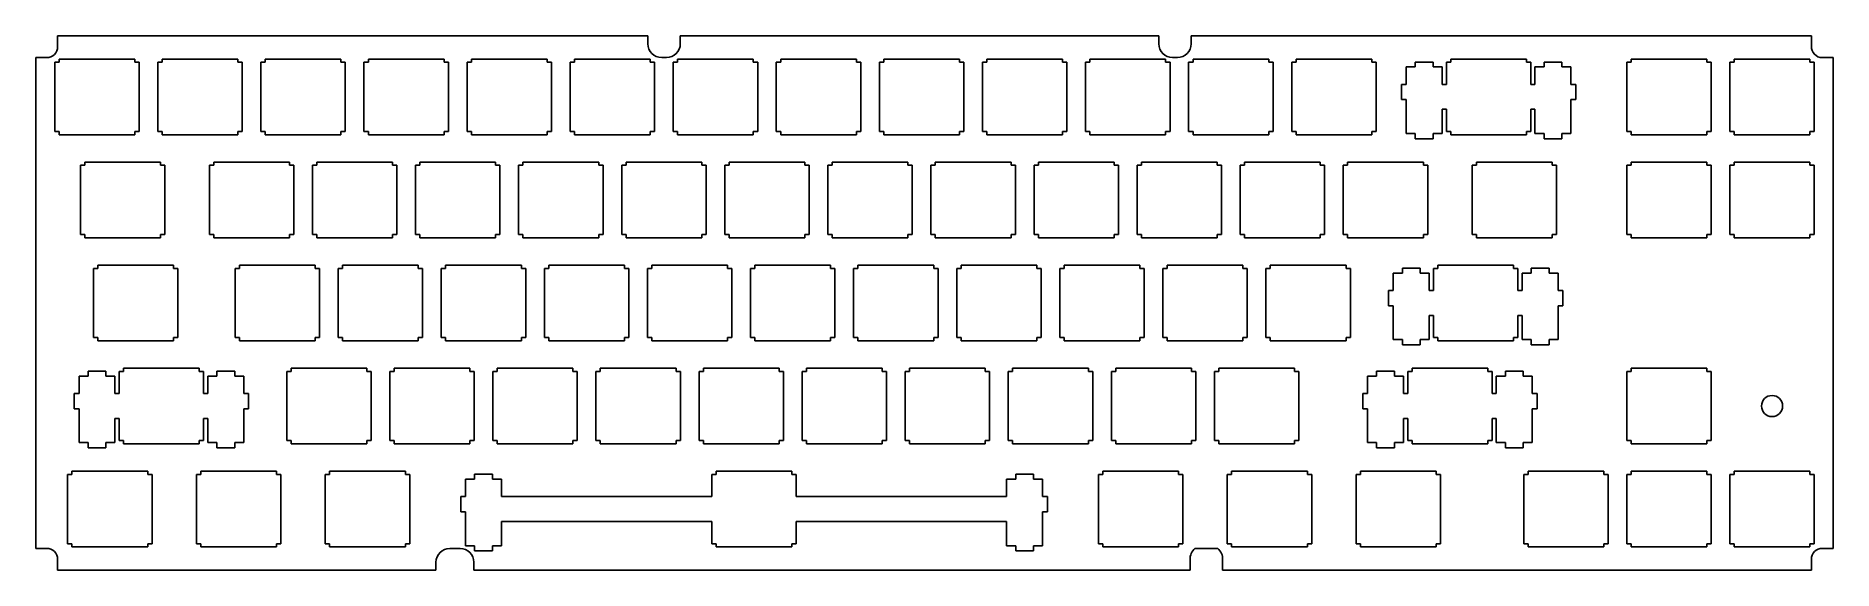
# Model space of a CAD drawing. Extents: x 0 to 332, y 0 to 99.
import ezdxf

# ---------------------------------------------------------------- set-up
doc = ezdxf.new("R2010")
doc.units = 0
doc.header["$MEASUREMENT"] = 0
doc.layers.get('0').update_dxf_attribs({"true_color": 0xffffff})

msp = doc.modelspace()

# ---------------------------------------------------------------- linework, layer by layer
for p, q in [((4, 98.75), (113.08, 98.75)), ((4, 96.76), (4, 98.75)), ((113.08, 97.31), (113.08, 98.75)), ((119.08, 98.75), (207.5, 98.75)), ((119.08, 97.31), (119.08, 98.75)), ((207.5, 97.31), (207.5, 98.75)), ((213.5, 98.75), (328.12, 98.75)), ((213.5, 97.31), (213.5, 98.75)), ((328.12, 96.84), (328.12, 98.75)), ((0, 4), (0, 94.75)), ((2, 94.75), (0, 94.75)), ((115.64, 94.75), (116.52, 94.75)), ((210.06, 94.75), (210.94, 94.75)), ((330.11, 94.75), (332.11, 94.75)), ((332.11, 94.75), (332.11, 4)), ((0, 4), (2, 4)), ((76.47, 4), (78.4, 4)), ((214.18, 4), (218.4, 4)), ((330.11, 4), (332.11, 4)), ((4, 2), (4, 0)), ((73.93, 0), (4, 0)), ((73.93, 1.46), (73.93, 0)), ((80.94, 1.46), (80.94, 0)), ((80.94, 0), (213.29, 0)), ((213.29, 1.96), (213.29, 0)), ((219.29, 1.96), (219.29, 0)), ((328.11, 0), (219.29, 0)), ((328.11, 2), (328.11, 0))]:
    msp.add_line(p, q)
at = {"color": 0}
for p, q in [((4.27, 93.88), (3.47, 93.88)), ((3.47, 93.88), (3.47, 81.08)), ((4.27, 94.48), (4.27, 93.88)), ((18.27, 94.48), (4.27, 94.48)), ((18.27, 93.88), (18.27, 94.48)), ((19.07, 93.88), (18.27, 93.88)), ((19.07, 81.08), (19.07, 93.88)), ((23.32, 93.88), (22.52, 93.88)), ((22.52, 93.88), (22.52, 81.08)), ((23.32, 94.48), (23.32, 93.88)), ((37.32, 94.48), (23.32, 94.48)), ((37.32, 93.88), (37.32, 94.48)), ((38.12, 93.88), (37.32, 93.88)), ((38.12, 81.08), (38.12, 93.88)), ((42.37, 93.88), (41.57, 93.88)), ((41.57, 93.88), (41.57, 81.08)), ((42.37, 94.48), (42.37, 93.88)), ((56.37, 94.48), (42.37, 94.48)), ((56.37, 93.88), (56.37, 94.48)), ((57.17, 93.88), (56.37, 93.88)), ((57.17, 81.08), (57.17, 93.88)), ((61.43, 93.88), (60.62, 93.88)), ((60.62, 93.88), (60.62, 81.08)), ((61.43, 94.48), (61.43, 93.88)), ((75.42, 94.48), (61.43, 94.48)), ((75.42, 93.88), (75.42, 94.48)), ((76.23, 93.88), (75.42, 93.88)), ((76.23, 81.08), (76.23, 93.88)), ((80.48, 93.88), (79.67, 93.88)), ((79.67, 93.88), (79.67, 81.08)), ((80.48, 94.48), (80.48, 93.88)), ((94.47, 94.48), (80.48, 94.48)), ((94.47, 93.88), (94.47, 94.48)), ((95.28, 93.88), (94.47, 93.88)), ((95.28, 81.08), (95.28, 93.88)), ((99.53, 93.88), (98.72, 93.88)), ((98.72, 93.88), (98.72, 81.08)), ((99.53, 94.48), (99.53, 93.88)), ((113.52, 94.48), (99.53, 94.48)), ((113.52, 93.88), (113.52, 94.48)), ((114.33, 93.88), (113.52, 93.88)), ((114.33, 81.08), (114.33, 93.88)), ((118.58, 93.88), (117.77, 93.88)), ((117.77, 93.88), (117.77, 81.08)), ((118.58, 94.48), (118.58, 93.88)), ((132.57, 94.48), (118.58, 94.48)), ((132.57, 93.88), (132.57, 94.48)), ((133.38, 93.88), (132.57, 93.88)), ((133.38, 81.08), (133.38, 93.88)), ((137.63, 93.88), (136.82, 93.88)), ((136.82, 93.88), (136.82, 81.08)), ((137.63, 94.48), (137.63, 93.88)), ((151.62, 94.48), (137.63, 94.48)), ((151.62, 93.88), (151.62, 94.48)), ((152.43, 93.88), (151.62, 93.88)), ((152.43, 81.08), (152.43, 93.88)), ((156.68, 93.88), (155.87, 93.88)), ((155.87, 93.88), (155.87, 81.08)), ((156.68, 94.48), (156.68, 93.88)), ((170.67, 94.48), (156.68, 94.48)), ((170.67, 93.88), (170.67, 94.48)), ((171.48, 93.88), (170.67, 93.88)), ((171.48, 81.08), (171.48, 93.88)), ((175.73, 93.88), (174.92, 93.88)), ((174.92, 93.88), (174.92, 81.08)), ((175.73, 94.48), (175.73, 93.88)), ((189.72, 94.48), (175.73, 94.48)), ((189.72, 93.88), (189.72, 94.48)), ((190.53, 93.88), (189.72, 93.88)), ((190.53, 81.08), (190.53, 93.88)), ((194.78, 93.88), (193.97, 93.88)), ((193.97, 93.88), (193.97, 81.08)), ((194.78, 94.48), (194.78, 93.88)), ((208.77, 94.48), (194.78, 94.48)), ((208.77, 93.88), (208.77, 94.48)), ((209.58, 93.88), (208.77, 93.88)), ((209.58, 81.08), (209.58, 93.88)), ((213.83, 93.88), (213.02, 93.88)), ((213.02, 93.88), (213.02, 81.08)), ((213.83, 94.48), (213.83, 93.88)), ((227.82, 94.48), (213.83, 94.48)), ((227.82, 93.88), (227.82, 94.48)), ((228.63, 93.88), (227.82, 93.88)), ((228.63, 81.08), (228.63, 93.88)), ((232.88, 93.88), (232.07, 93.88)), ((232.07, 93.88), (232.07, 81.08)), ((232.88, 94.48), (232.88, 93.88)), ((246.87, 94.48), (232.88, 94.48)), ((246.87, 93.88), (246.87, 94.48)), ((247.68, 93.88), (246.87, 93.88)), ((247.68, 81.08), (247.68, 93.88)), ((254.9, 93.01), (253.22, 93.01)), ((253.22, 93.01), (253.22, 89.78)), ((258.2, 93.93), (254.9, 93.93)), ((254.9, 93.93), (254.9, 93.01)), ((258.2, 93.01), (258.2, 93.93)), ((259.88, 93.01), (258.2, 93.01)), ((259.88, 89.78), (259.88, 93.01)), ((261.45, 93.88), (260.65, 93.88)), ((260.65, 93.88), (260.65, 89.78)), ((261.45, 94.48), (261.45, 93.88)), ((275.45, 94.48), (261.45, 94.48)), ((275.45, 93.88), (275.45, 94.48)), ((276.25, 93.88), (275.45, 93.88)), ((276.25, 89.78), (276.25, 93.88)), ((278.7, 93.01), (277.02, 93.01)), ((277.02, 93.01), (277.02, 89.78)), ((282, 93.93), (278.7, 93.93)), ((278.7, 93.93), (278.7, 93.01)), ((282, 93.01), (282, 93.93)), ((283.68, 93.01), (282, 93.01)), ((283.68, 89.78), (283.68, 93.01)), ((294.79, 93.88), (293.99, 93.88)), ((293.99, 93.88), (293.99, 81.08)), ((294.79, 94.48), (294.79, 93.88)), ((308.79, 94.48), (294.79, 94.48)), ((308.79, 93.88), (308.79, 94.48)), ((309.59, 93.88), (308.79, 93.88)), ((309.59, 81.08), (309.59, 93.88)), ((313.84, 93.88), (313.04, 93.88)), ((313.04, 93.88), (313.04, 81.08)), ((313.84, 94.48), (313.84, 93.88)), ((327.84, 94.48), (313.84, 94.48)), ((327.84, 93.88), (327.84, 94.48)), ((328.64, 93.88), (327.84, 93.88)), ((328.64, 81.08), (328.64, 93.88)), ((253.22, 89.78), (252.35, 89.78)), ((252.35, 89.78), (252.35, 86.98)), ((260.65, 89.78), (259.88, 89.78)), ((277.02, 89.78), (276.25, 89.78)), ((284.55, 89.78), (283.68, 89.78)), ((284.55, 86.98), (284.55, 89.78)), ((252.35, 86.98), (253.22, 86.98)), ((253.22, 86.98), (253.22, 80.71)), ((283.68, 80.71), (283.68, 86.98)), ((283.68, 86.98), (284.55, 86.98)), ((259.88, 80.71), (259.88, 85.18)), ((259.88, 85.18), (260.65, 85.18)), ((260.65, 85.18), (260.65, 81.08)), ((276.25, 81.08), (276.25, 85.18)), ((276.25, 85.18), (277.02, 85.18)), ((277.02, 85.18), (277.02, 80.71)), ((3.47, 81.08), (4.27, 81.08)), ((4.27, 81.08), (4.27, 80.48)), ((4.27, 80.48), (18.27, 80.48)), ((18.27, 80.48), (18.27, 81.08)), ((18.27, 81.08), (19.07, 81.08)), ((22.52, 81.08), (23.32, 81.08)), ((23.32, 81.08), (23.32, 80.48)), ((23.32, 80.48), (37.32, 80.48)), ((37.32, 80.48), (37.32, 81.08)), ((37.32, 81.08), (38.12, 81.08)), ((41.57, 81.08), (42.37, 81.08)), ((42.37, 81.08), (42.37, 80.48)), ((42.37, 80.48), (56.37, 80.48)), ((56.37, 80.48), (56.37, 81.08)), ((56.37, 81.08), (57.17, 81.08)), ((60.62, 81.08), (61.43, 81.08)), ((61.43, 81.08), (61.43, 80.48)), ((61.43, 80.48), (75.42, 80.48)), ((75.42, 80.48), (75.42, 81.08)), ((75.42, 81.08), (76.23, 81.08)), ((79.67, 81.08), (80.48, 81.08)), ((80.48, 81.08), (80.48, 80.48)), ((80.48, 80.48), (94.47, 80.48)), ((94.47, 80.48), (94.47, 81.08)), ((94.47, 81.08), (95.28, 81.08)), ((98.72, 81.08), (99.53, 81.08)), ((99.53, 81.08), (99.53, 80.48)), ((99.53, 80.48), (113.52, 80.48)), ((113.52, 80.48), (113.52, 81.08)), ((113.52, 81.08), (114.33, 81.08)), ((117.77, 81.08), (118.58, 81.08)), ((118.58, 81.08), (118.58, 80.48)), ((118.58, 80.48), (132.57, 80.48)), ((132.57, 80.48), (132.57, 81.08)), ((132.57, 81.08), (133.38, 81.08)), ((136.82, 81.08), (137.63, 81.08)), ((137.63, 81.08), (137.63, 80.48)), ((137.63, 80.48), (151.62, 80.48)), ((151.62, 80.48), (151.62, 81.08)), ((151.62, 81.08), (152.43, 81.08)), ((155.87, 81.08), (156.68, 81.08)), ((156.68, 81.08), (156.68, 80.48)), ((156.68, 80.48), (170.67, 80.48)), ((170.67, 80.48), (170.67, 81.08)), ((170.67, 81.08), (171.48, 81.08)), ((174.92, 81.08), (175.73, 81.08)), ((175.73, 81.08), (175.73, 80.48)), ((175.73, 80.48), (189.72, 80.48)), ((189.72, 80.48), (189.72, 81.08)), ((189.72, 81.08), (190.53, 81.08)), ((193.97, 81.08), (194.78, 81.08)), ((194.78, 81.08), (194.78, 80.48)), ((194.78, 80.48), (208.77, 80.48)), ((208.77, 80.48), (208.77, 81.08)), ((208.77, 81.08), (209.58, 81.08)), ((213.02, 81.08), (213.83, 81.08)), ((213.83, 81.08), (213.83, 80.48)), ((213.83, 80.48), (227.82, 80.48)), ((227.82, 80.48), (227.82, 81.08)), ((227.82, 81.08), (228.63, 81.08)), ((232.07, 81.08), (232.88, 81.08)), ((232.88, 81.08), (232.88, 80.48)), ((232.88, 80.48), (246.87, 80.48)), ((246.87, 80.48), (246.87, 81.08)), ((246.87, 81.08), (247.68, 81.08)), ((253.22, 80.71), (254.9, 80.71)), ((254.9, 80.71), (254.9, 79.73)), ((254.9, 79.73), (258.2, 79.73)), ((258.2, 79.73), (258.2, 80.71)), ((258.2, 80.71), (259.88, 80.71)), ((260.65, 81.08), (261.45, 81.08)), ((261.45, 81.08), (261.45, 80.48)), ((261.45, 80.48), (275.45, 80.48)), ((275.45, 80.48), (275.45, 81.08)), ((275.45, 81.08), (276.25, 81.08)), ((277.02, 80.71), (278.7, 80.71)), ((278.7, 80.71), (278.7, 79.73)), ((278.7, 79.73), (282, 79.73)), ((282, 79.73), (282, 80.71)), ((282, 80.71), (283.68, 80.71)), ((293.99, 81.08), (294.79, 81.08)), ((294.79, 81.08), (294.79, 80.48)), ((294.79, 80.48), (308.79, 80.48)), ((308.79, 80.48), (308.79, 81.08)), ((308.79, 81.08), (309.59, 81.08)), ((313.04, 81.08), (313.84, 81.08)), ((313.84, 81.08), (313.84, 80.48)), ((313.84, 80.48), (327.84, 80.48)), ((327.84, 80.48), (327.84, 81.08)), ((327.84, 81.08), (328.64, 81.08)), ((9.04, 74.83), (8.24, 74.83)), ((8.24, 74.83), (8.24, 62.03)), ((9.04, 75.43), (9.04, 74.83)), ((23.04, 75.43), (9.04, 75.43)), ((23.04, 74.83), (23.04, 75.43)), ((23.84, 74.83), (23.04, 74.83)), ((23.84, 62.03), (23.84, 74.83)), ((32.85, 74.83), (32.05, 74.83)), ((32.05, 74.83), (32.05, 62.03)), ((32.85, 75.43), (32.85, 74.83)), ((46.85, 75.43), (32.85, 75.43)), ((46.85, 74.83), (46.85, 75.43)), ((47.65, 74.83), (46.85, 74.83)), ((47.65, 62.03), (47.65, 74.83)), ((51.9, 74.83), (51.1, 74.83)), ((51.1, 74.83), (51.1, 62.03)), ((51.9, 75.43), (51.9, 74.83)), ((65.9, 75.43), (51.9, 75.43)), ((65.9, 74.83), (65.9, 75.43)), ((66.7, 74.83), (65.9, 74.83)), ((66.7, 62.03), (66.7, 74.83)), ((70.95, 74.83), (70.15, 74.83)), ((70.15, 74.83), (70.15, 62.03)), ((70.95, 75.43), (70.95, 74.83)), ((84.95, 75.43), (70.95, 75.43)), ((84.95, 74.83), (84.95, 75.43)), ((85.75, 74.83), (84.95, 74.83)), ((85.75, 62.03), (85.75, 74.83)), ((90, 74.83), (89.2, 74.83)), ((89.2, 74.83), (89.2, 62.03)), ((90, 75.43), (90, 74.83)), ((104, 75.43), (90, 75.43)), ((104, 74.83), (104, 75.43)), ((104.8, 74.83), (104, 74.83)), ((104.8, 62.03), (104.8, 74.83)), ((109.05, 74.83), (108.25, 74.83)), ((108.25, 74.83), (108.25, 62.03)), ((109.05, 75.43), (109.05, 74.83)), ((123.05, 75.43), (109.05, 75.43)), ((123.05, 74.83), (123.05, 75.43)), ((123.85, 74.83), (123.05, 74.83)), ((123.85, 62.03), (123.85, 74.83)), ((128.1, 74.83), (127.3, 74.83)), ((127.3, 74.83), (127.3, 62.03)), ((128.1, 75.43), (128.1, 74.83)), ((142.1, 75.43), (128.1, 75.43)), ((142.1, 74.83), (142.1, 75.43)), ((142.9, 74.83), (142.1, 74.83)), ((142.9, 62.03), (142.9, 74.83)), ((147.15, 74.83), (146.35, 74.83)), ((146.35, 74.83), (146.35, 62.03)), ((147.15, 75.43), (147.15, 74.83)), ((161.15, 75.43), (147.15, 75.43)), ((161.15, 74.83), (161.15, 75.43)), ((161.95, 74.83), (161.15, 74.83)), ((161.95, 62.03), (161.95, 74.83)), ((166.2, 74.83), (165.4, 74.83)), ((165.4, 74.83), (165.4, 62.03)), ((166.2, 75.43), (166.2, 74.83)), ((180.2, 75.43), (166.2, 75.43)), ((180.2, 74.83), (180.2, 75.43)), ((181, 74.83), (180.2, 74.83)), ((181, 62.03), (181, 74.83)), ((185.25, 74.83), (184.45, 74.83)), ((184.45, 74.83), (184.45, 62.03)), ((185.25, 75.43), (185.25, 74.83)), ((199.25, 75.43), (185.25, 75.43)), ((199.25, 74.83), (199.25, 75.43)), ((200.05, 74.83), (199.25, 74.83)), ((200.05, 62.03), (200.05, 74.83)), ((204.3, 74.83), (203.5, 74.83)), ((203.5, 74.83), (203.5, 62.03)), ((204.3, 75.43), (204.3, 74.83)), ((218.3, 75.43), (204.3, 75.43)), ((218.3, 74.83), (218.3, 75.43)), ((219.1, 74.83), (218.3, 74.83)), ((219.1, 62.03), (219.1, 74.83)), ((223.35, 74.83), (222.55, 74.83)), ((222.55, 74.83), (222.55, 62.03)), ((223.35, 75.43), (223.35, 74.83)), ((237.35, 75.43), (223.35, 75.43)), ((237.35, 74.83), (237.35, 75.43)), ((238.15, 74.83), (237.35, 74.83)), ((238.15, 62.03), (238.15, 74.83)), ((242.4, 74.83), (241.6, 74.83)), ((241.6, 74.83), (241.6, 62.03)), ((242.4, 75.43), (242.4, 74.83)), ((256.4, 75.43), (242.4, 75.43)), ((256.4, 74.83), (256.4, 75.43)), ((257.2, 74.83), (256.4, 74.83)), ((257.2, 62.03), (257.2, 74.83)), ((266.21, 74.83), (265.41, 74.83)), ((265.41, 74.83), (265.41, 62.03)), ((266.21, 75.43), (266.21, 74.83)), ((280.21, 75.43), (266.21, 75.43)), ((280.21, 74.83), (280.21, 75.43)), ((281.01, 74.83), (280.21, 74.83)), ((281.01, 62.03), (281.01, 74.83)), ((294.79, 74.83), (293.99, 74.83)), ((293.99, 74.83), (293.99, 62.03)), ((294.79, 75.43), (294.79, 74.83)), ((308.79, 75.43), (294.79, 75.43)), ((308.79, 74.83), (308.79, 75.43)), ((309.59, 74.83), (308.79, 74.83)), ((309.59, 62.03), (309.59, 74.83)), ((313.84, 74.83), (313.04, 74.83)), ((313.04, 74.83), (313.04, 62.03)), ((313.84, 75.43), (313.84, 74.83)), ((327.84, 75.43), (313.84, 75.43)), ((327.84, 74.83), (327.84, 75.43)), ((328.64, 74.83), (327.84, 74.83)), ((328.64, 62.03), (328.64, 74.83)), ((8.24, 62.03), (9.04, 62.03)), ((9.04, 62.03), (9.04, 61.43)), ((9.04, 61.43), (23.04, 61.43)), ((23.04, 61.43), (23.04, 62.03)), ((23.04, 62.03), (23.84, 62.03)), ((32.05, 62.03), (32.85, 62.03)), ((32.85, 62.03), (32.85, 61.43)), ((32.85, 61.43), (46.85, 61.43)), ((46.85, 61.43), (46.85, 62.03)), ((46.85, 62.03), (47.65, 62.03)), ((51.1, 62.03), (51.9, 62.03)), ((51.9, 62.03), (51.9, 61.43)), ((51.9, 61.43), (65.9, 61.43)), ((65.9, 61.43), (65.9, 62.03)), ((65.9, 62.03), (66.7, 62.03)), ((70.15, 62.03), (70.95, 62.03)), ((70.95, 62.03), (70.95, 61.43)), ((70.95, 61.43), (84.95, 61.43)), ((84.95, 61.43), (84.95, 62.03)), ((84.95, 62.03), (85.75, 62.03)), ((89.2, 62.03), (90, 62.03)), ((90, 62.03), (90, 61.43)), ((90, 61.43), (104, 61.43)), ((104, 61.43), (104, 62.03)), ((104, 62.03), (104.8, 62.03)), ((108.25, 62.03), (109.05, 62.03)), ((109.05, 62.03), (109.05, 61.43)), ((109.05, 61.43), (123.05, 61.43)), ((123.05, 61.43), (123.05, 62.03)), ((123.05, 62.03), (123.85, 62.03)), ((127.3, 62.03), (128.1, 62.03)), ((128.1, 62.03), (128.1, 61.43)), ((128.1, 61.43), (142.1, 61.43)), ((142.1, 61.43), (142.1, 62.03)), ((142.1, 62.03), (142.9, 62.03)), ((146.35, 62.03), (147.15, 62.03)), ((147.15, 62.03), (147.15, 61.43)), ((147.15, 61.43), (161.15, 61.43)), ((161.15, 61.43), (161.15, 62.03)), ((161.15, 62.03), (161.95, 62.03)), ((165.4, 62.03), (166.2, 62.03)), ((166.2, 62.03), (166.2, 61.43)), ((166.2, 61.43), (180.2, 61.43)), ((180.2, 61.43), (180.2, 62.03)), ((180.2, 62.03), (181, 62.03)), ((184.45, 62.03), (185.25, 62.03)), ((185.25, 62.03), (185.25, 61.43)), ((185.25, 61.43), (199.25, 61.43)), ((199.25, 61.43), (199.25, 62.03)), ((199.25, 62.03), (200.05, 62.03)), ((203.5, 62.03), (204.3, 62.03)), ((204.3, 62.03), (204.3, 61.43)), ((204.3, 61.43), (218.3, 61.43)), ((218.3, 61.43), (218.3, 62.03)), ((218.3, 62.03), (219.1, 62.03)), ((222.55, 62.03), (223.35, 62.03)), ((223.35, 62.03), (223.35, 61.43)), ((223.35, 61.43), (237.35, 61.43)), ((237.35, 61.43), (237.35, 62.03)), ((237.35, 62.03), (238.15, 62.03)), ((241.6, 62.03), (242.4, 62.03)), ((242.4, 62.03), (242.4, 61.43)), ((242.4, 61.43), (256.4, 61.43)), ((256.4, 61.43), (256.4, 62.03)), ((256.4, 62.03), (257.2, 62.03)), ((265.41, 62.03), (266.21, 62.03)), ((266.21, 62.03), (266.21, 61.43)), ((266.21, 61.43), (280.21, 61.43)), ((280.21, 61.43), (280.21, 62.03)), ((280.21, 62.03), (281.01, 62.03)), ((293.99, 62.03), (294.79, 62.03)), ((294.79, 62.03), (294.79, 61.43)), ((294.79, 61.43), (308.79, 61.43)), ((308.79, 61.43), (308.79, 62.03)), ((308.79, 62.03), (309.59, 62.03)), ((313.04, 62.03), (313.84, 62.03)), ((313.84, 62.03), (313.84, 61.43)), ((313.84, 61.43), (327.84, 61.43)), ((327.84, 61.43), (327.84, 62.03)), ((327.84, 62.03), (328.64, 62.03)), ((11.42, 55.78), (10.62, 55.78)), ((10.62, 55.78), (10.62, 42.98)), ((11.42, 56.38), (11.42, 55.78)), ((25.42, 56.38), (11.42, 56.38)), ((25.42, 55.78), (25.42, 56.38)), ((26.22, 55.78), (25.42, 55.78)), ((26.22, 42.98), (26.22, 55.78)), ((37.61, 55.78), (36.81, 55.78)), ((36.81, 55.78), (36.81, 42.98)), ((37.61, 56.38), (37.61, 55.78)), ((51.61, 56.38), (37.61, 56.38)), ((51.61, 55.78), (51.61, 56.38)), ((52.41, 55.78), (51.61, 55.78)), ((52.41, 42.98), (52.41, 55.78)), ((56.66, 55.78), (55.86, 55.78)), ((55.86, 55.78), (55.86, 42.98)), ((56.66, 56.38), (56.66, 55.78)), ((70.66, 56.38), (56.66, 56.38)), ((70.66, 55.78), (70.66, 56.38)), ((71.46, 55.78), (70.66, 55.78)), ((71.46, 42.98), (71.46, 55.78)), ((75.71, 55.78), (74.91, 55.78)), ((74.91, 55.78), (74.91, 42.98)), ((75.71, 56.38), (75.71, 55.78)), ((89.71, 56.38), (75.71, 56.38)), ((89.71, 55.78), (89.71, 56.38)), ((90.51, 55.78), (89.71, 55.78)), ((90.51, 42.98), (90.51, 55.78)), ((94.76, 55.78), (93.96, 55.78)), ((93.96, 55.78), (93.96, 42.98)), ((94.76, 56.38), (94.76, 55.78)), ((108.76, 56.38), (94.76, 56.38)), ((108.76, 55.78), (108.76, 56.38)), ((109.56, 55.78), (108.76, 55.78)), ((109.56, 42.98), (109.56, 55.78)), ((113.81, 55.78), (113.01, 55.78)), ((113.01, 55.78), (113.01, 42.98)), ((113.81, 56.38), (113.81, 55.78)), ((127.81, 56.38), (113.81, 56.38)), ((127.81, 55.78), (127.81, 56.38)), ((128.61, 55.78), (127.81, 55.78)), ((128.61, 42.98), (128.61, 55.78)), ((132.86, 55.78), (132.06, 55.78)), ((132.06, 55.78), (132.06, 42.98)), ((132.86, 56.38), (132.86, 55.78)), ((146.86, 56.38), (132.86, 56.38)), ((146.86, 55.78), (146.86, 56.38)), ((147.66, 55.78), (146.86, 55.78)), ((147.66, 42.98), (147.66, 55.78)), ((151.91, 55.78), (151.11, 55.78)), ((151.11, 55.78), (151.11, 42.98)), ((151.91, 56.38), (151.91, 55.78)), ((165.91, 56.38), (151.91, 56.38)), ((165.91, 55.78), (165.91, 56.38)), ((166.71, 55.78), (165.91, 55.78)), ((166.71, 42.98), (166.71, 55.78)), ((170.96, 55.78), (170.16, 55.78)), ((170.16, 55.78), (170.16, 42.98)), ((170.96, 56.38), (170.96, 55.78)), ((184.96, 56.38), (170.96, 56.38)), ((184.96, 55.78), (184.96, 56.38)), ((185.76, 55.78), (184.96, 55.78)), ((185.76, 42.98), (185.76, 55.78)), ((190.01, 55.78), (189.21, 55.78)), ((189.21, 55.78), (189.21, 42.98)), ((190.01, 56.38), (190.01, 55.78)), ((204.01, 56.38), (190.01, 56.38)), ((204.01, 55.78), (204.01, 56.38)), ((204.81, 55.78), (204.01, 55.78)), ((204.81, 42.98), (204.81, 55.78)), ((209.06, 55.78), (208.26, 55.78)), ((208.26, 55.78), (208.26, 42.98)), ((209.06, 56.38), (209.06, 55.78)), ((223.06, 56.38), (209.06, 56.38)), ((223.06, 55.78), (223.06, 56.38)), ((223.86, 55.78), (223.06, 55.78)), ((223.86, 42.98), (223.86, 55.78)), ((228.11, 55.78), (227.31, 55.78)), ((227.31, 55.78), (227.31, 42.98)), ((228.11, 56.38), (228.11, 55.78)), ((242.11, 56.38), (228.11, 56.38)), ((242.11, 55.78), (242.11, 56.38)), ((242.91, 55.78), (242.11, 55.78)), ((242.91, 42.98), (242.91, 55.78)), ((252.52, 54.91), (250.84, 54.91)), ((250.84, 54.91), (250.84, 51.68)), ((255.82, 55.83), (252.52, 55.83)), ((252.52, 55.83), (252.52, 54.91)), ((255.82, 54.91), (255.82, 55.83)), ((257.49, 54.91), (255.82, 54.91)), ((257.49, 51.68), (257.49, 54.91)), ((259.07, 55.78), (258.27, 55.78)), ((258.27, 55.78), (258.27, 51.68)), ((259.07, 56.38), (259.07, 55.78)), ((273.07, 56.38), (259.07, 56.38)), ((273.07, 55.78), (273.07, 56.38)), ((273.87, 55.78), (273.07, 55.78)), ((273.87, 51.68), (273.87, 55.78)), ((276.32, 54.91), (274.64, 54.91)), ((274.64, 54.91), (274.64, 51.68)), ((279.62, 55.83), (276.32, 55.83)), ((276.32, 55.83), (276.32, 54.91)), ((279.62, 54.91), (279.62, 55.83)), ((281.29, 54.91), (279.62, 54.91)), ((281.29, 51.68), (281.29, 54.91)), ((250.84, 51.68), (249.97, 51.68)), ((249.97, 51.68), (249.97, 48.88)), ((258.27, 51.68), (257.49, 51.68)), ((274.64, 51.68), (273.87, 51.68)), ((282.17, 51.68), (281.29, 51.68)), ((282.17, 48.88), (282.17, 51.68)), ((249.97, 48.88), (250.84, 48.88)), ((250.84, 48.88), (250.84, 42.61)), ((257.49, 42.61), (257.49, 47.08)), ((257.49, 47.08), (258.27, 47.08)), ((258.27, 47.08), (258.27, 42.98)), ((273.87, 42.98), (273.87, 47.08)), ((273.87, 47.08), (274.64, 47.08)), ((274.64, 47.08), (274.64, 42.61)), ((281.29, 42.61), (281.29, 48.88)), ((281.29, 48.88), (282.17, 48.88)), ((10.62, 42.98), (11.42, 42.98)), ((11.42, 42.98), (11.42, 42.38)), ((11.42, 42.38), (25.42, 42.38)), ((25.42, 42.38), (25.42, 42.98)), ((25.42, 42.98), (26.22, 42.98)), ((36.81, 42.98), (37.61, 42.98)), ((37.61, 42.98), (37.61, 42.38)), ((37.61, 42.38), (51.61, 42.38)), ((51.61, 42.38), (51.61, 42.98)), ((51.61, 42.98), (52.41, 42.98)), ((55.86, 42.98), (56.66, 42.98)), ((56.66, 42.98), (56.66, 42.38)), ((56.66, 42.38), (70.66, 42.38)), ((70.66, 42.38), (70.66, 42.98)), ((70.66, 42.98), (71.46, 42.98)), ((74.91, 42.98), (75.71, 42.98)), ((75.71, 42.98), (75.71, 42.38)), ((75.71, 42.38), (89.71, 42.38)), ((89.71, 42.38), (89.71, 42.98)), ((89.71, 42.98), (90.51, 42.98)), ((93.96, 42.98), (94.76, 42.98)), ((94.76, 42.98), (94.76, 42.38)), ((94.76, 42.38), (108.76, 42.38)), ((108.76, 42.38), (108.76, 42.98)), ((108.76, 42.98), (109.56, 42.98)), ((113.01, 42.98), (113.81, 42.98)), ((113.81, 42.98), (113.81, 42.38)), ((113.81, 42.38), (127.81, 42.38)), ((127.81, 42.38), (127.81, 42.98)), ((127.81, 42.98), (128.61, 42.98)), ((132.06, 42.98), (132.86, 42.98)), ((132.86, 42.98), (132.86, 42.38)), ((132.86, 42.38), (146.86, 42.38)), ((146.86, 42.38), (146.86, 42.98)), ((146.86, 42.98), (147.66, 42.98)), ((151.11, 42.98), (151.91, 42.98)), ((151.91, 42.98), (151.91, 42.38)), ((151.91, 42.38), (165.91, 42.38)), ((165.91, 42.38), (165.91, 42.98)), ((165.91, 42.98), (166.71, 42.98)), ((170.16, 42.98), (170.96, 42.98)), ((170.96, 42.98), (170.96, 42.38)), ((170.96, 42.38), (184.96, 42.38)), ((184.96, 42.38), (184.96, 42.98)), ((184.96, 42.98), (185.76, 42.98)), ((189.21, 42.98), (190.01, 42.98)), ((190.01, 42.98), (190.01, 42.38)), ((190.01, 42.38), (204.01, 42.38)), ((204.01, 42.38), (204.01, 42.98)), ((204.01, 42.98), (204.81, 42.98)), ((208.26, 42.98), (209.06, 42.98)), ((209.06, 42.98), (209.06, 42.38)), ((209.06, 42.38), (223.06, 42.38)), ((223.06, 42.38), (223.06, 42.98)), ((223.06, 42.98), (223.86, 42.98)), ((227.31, 42.98), (228.11, 42.98)), ((228.11, 42.98), (228.11, 42.38)), ((228.11, 42.38), (242.11, 42.38)), ((242.11, 42.38), (242.11, 42.98)), ((242.11, 42.98), (242.91, 42.98)), ((250.84, 42.61), (252.52, 42.61)), ((252.52, 42.61), (252.52, 41.63)), ((252.52, 41.63), (255.82, 41.63)), ((255.82, 41.63), (255.82, 42.61)), ((255.82, 42.61), (257.49, 42.61)), ((258.27, 42.98), (259.07, 42.98)), ((259.07, 42.98), (259.07, 42.38)), ((259.07, 42.38), (273.07, 42.38)), ((273.07, 42.38), (273.07, 42.98)), ((273.07, 42.98), (273.87, 42.98)), ((274.64, 42.61), (276.32, 42.61)), ((276.32, 42.61), (276.32, 41.63)), ((276.32, 41.63), (279.62, 41.63)), ((279.62, 41.63), (279.62, 42.61)), ((279.62, 42.61), (281.29, 42.61)), ((12.93, 36.78), (9.63, 36.78)), ((9.63, 36.78), (9.63, 35.86)), ((12.93, 35.86), (12.93, 36.78)), ((16.18, 36.73), (15.38, 36.73)), ((15.38, 36.73), (15.38, 32.63)), ((16.18, 37.33), (16.18, 36.73)), ((30.18, 37.33), (16.18, 37.33)), ((30.18, 36.73), (30.18, 37.33)), ((30.98, 36.73), (30.18, 36.73)), ((30.98, 32.63), (30.98, 36.73)), ((36.73, 36.78), (33.43, 36.78)), ((33.43, 36.78), (33.43, 35.86)), ((36.73, 35.86), (36.73, 36.78)), ((47.14, 36.73), (46.34, 36.73)), ((46.34, 36.73), (46.34, 23.93)), ((47.14, 37.33), (47.14, 36.73)), ((61.14, 37.33), (47.14, 37.33)), ((61.14, 36.73), (61.14, 37.33)), ((61.94, 36.73), (61.14, 36.73)), ((61.94, 23.93), (61.94, 36.73)), ((66.19, 36.73), (65.39, 36.73)), ((65.39, 36.73), (65.39, 23.93)), ((66.19, 37.33), (66.19, 36.73)), ((80.19, 37.33), (66.19, 37.33)), ((80.19, 36.73), (80.19, 37.33)), ((80.99, 36.73), (80.19, 36.73)), ((80.99, 23.93), (80.99, 36.73)), ((85.24, 36.73), (84.44, 36.73)), ((84.44, 36.73), (84.44, 23.93)), ((85.24, 37.33), (85.24, 36.73)), ((99.24, 37.33), (85.24, 37.33)), ((99.24, 36.73), (99.24, 37.33)), ((100.04, 36.73), (99.24, 36.73)), ((100.04, 23.93), (100.04, 36.73)), ((104.29, 36.73), (103.49, 36.73)), ((103.49, 36.73), (103.49, 23.93)), ((104.29, 37.33), (104.29, 36.73)), ((118.29, 37.33), (104.29, 37.33)), ((118.29, 36.73), (118.29, 37.33)), ((119.09, 36.73), (118.29, 36.73)), ((119.09, 23.93), (119.09, 36.73)), ((123.34, 36.73), (122.54, 36.73)), ((122.54, 36.73), (122.54, 23.93)), ((123.34, 37.33), (123.34, 36.73)), ((137.34, 37.33), (123.34, 37.33)), ((137.34, 36.73), (137.34, 37.33)), ((138.14, 36.73), (137.34, 36.73)), ((138.14, 23.93), (138.14, 36.73)), ((142.39, 36.73), (141.59, 36.73)), ((141.59, 36.73), (141.59, 23.93)), ((142.39, 37.33), (142.39, 36.73)), ((156.39, 37.33), (142.39, 37.33)), ((156.39, 36.73), (156.39, 37.33)), ((157.19, 36.73), (156.39, 36.73)), ((157.19, 23.93), (157.19, 36.73)), ((161.44, 36.73), (160.64, 36.73)), ((160.64, 36.73), (160.64, 23.93)), ((161.44, 37.33), (161.44, 36.73)), ((175.44, 37.33), (161.44, 37.33)), ((175.44, 36.73), (175.44, 37.33)), ((176.24, 36.73), (175.44, 36.73)), ((176.24, 23.93), (176.24, 36.73)), ((180.49, 36.73), (179.69, 36.73)), ((179.69, 36.73), (179.69, 23.93)), ((180.49, 37.33), (180.49, 36.73)), ((194.49, 37.33), (180.49, 37.33)), ((194.49, 36.73), (194.49, 37.33)), ((195.29, 36.73), (194.49, 36.73)), ((195.29, 23.93), (195.29, 36.73)), ((199.54, 36.73), (198.74, 36.73)), ((198.74, 36.73), (198.74, 23.93)), ((199.54, 37.33), (199.54, 36.73)), ((213.54, 37.33), (199.54, 37.33)), ((213.54, 36.73), (213.54, 37.33)), ((214.34, 36.73), (213.54, 36.73)), ((214.34, 23.93), (214.34, 36.73)), ((218.59, 36.73), (217.79, 36.73)), ((217.79, 36.73), (217.79, 23.93)), ((218.59, 37.33), (218.59, 36.73)), ((232.59, 37.33), (218.59, 37.33)), ((232.59, 36.73), (232.59, 37.33)), ((233.39, 36.73), (232.59, 36.73)), ((233.39, 23.93), (233.39, 36.73)), ((251.06, 36.78), (247.76, 36.78)), ((247.76, 36.78), (247.76, 35.86)), ((251.06, 35.86), (251.06, 36.78)), ((254.31, 36.73), (253.51, 36.73)), ((253.51, 36.73), (253.51, 32.63)), ((254.31, 37.33), (254.31, 36.73)), ((268.31, 37.33), (254.31, 37.33)), ((268.31, 36.73), (268.31, 37.33)), ((269.11, 36.73), (268.31, 36.73)), ((269.11, 32.63), (269.11, 36.73)), ((274.86, 36.78), (271.56, 36.78)), ((271.56, 36.78), (271.56, 35.86)), ((274.86, 35.86), (274.86, 36.78)), ((294.79, 36.73), (293.99, 36.73)), ((293.99, 36.73), (293.99, 23.93)), ((294.79, 37.33), (294.79, 36.73)), ((308.79, 37.33), (294.79, 37.33)), ((308.79, 36.73), (308.79, 37.33)), ((309.59, 36.73), (308.79, 36.73)), ((309.59, 23.93), (309.59, 36.73)), ((9.63, 35.86), (7.96, 35.86)), ((7.96, 35.86), (7.96, 32.63)), ((14.61, 35.86), (12.93, 35.86)), ((14.61, 32.63), (14.61, 35.86)), ((33.43, 35.86), (31.76, 35.86)), ((31.76, 35.86), (31.76, 32.63)), ((38.41, 35.86), (36.73, 35.86)), ((38.41, 32.63), (38.41, 35.86)), ((247.76, 35.86), (246.08, 35.86)), ((246.08, 35.86), (246.08, 32.63)), ((252.73, 35.86), (251.06, 35.86)), ((252.73, 32.63), (252.73, 35.86)), ((271.56, 35.86), (269.88, 35.86)), ((269.88, 35.86), (269.88, 32.63)), ((276.53, 35.86), (274.86, 35.86)), ((276.53, 32.63), (276.53, 35.86)), ((7.96, 32.63), (7.08, 32.63)), ((7.08, 32.63), (7.08, 29.83)), ((15.38, 32.63), (14.61, 32.63)), ((31.76, 32.63), (30.98, 32.63)), ((39.28, 32.63), (38.41, 32.63)), ((39.28, 29.83), (39.28, 32.63)), ((246.08, 32.63), (245.21, 32.63)), ((245.21, 32.63), (245.21, 29.83)), ((253.51, 32.63), (252.73, 32.63)), ((269.88, 32.63), (269.11, 32.63)), ((277.41, 32.63), (276.53, 32.63)), ((277.41, 29.83), (277.41, 32.63)), ((7.08, 29.83), (7.96, 29.83)), ((7.96, 29.83), (7.96, 23.56)), ((14.61, 23.56), (14.61, 28.03)), ((14.61, 28.03), (15.38, 28.03)), ((15.38, 28.03), (15.38, 23.93)), ((30.98, 23.93), (30.98, 28.03)), ((30.98, 28.03), (31.76, 28.03)), ((31.76, 28.03), (31.76, 23.56)), ((38.41, 23.56), (38.41, 29.83)), ((38.41, 29.83), (39.28, 29.83)), ((245.21, 29.83), (246.08, 29.83)), ((246.08, 29.83), (246.08, 23.56)), ((252.73, 23.56), (252.73, 28.03)), ((252.73, 28.03), (253.51, 28.03)), ((253.51, 28.03), (253.51, 23.93)), ((269.11, 23.93), (269.11, 28.03)), ((269.11, 28.03), (269.88, 28.03)), ((269.88, 28.03), (269.88, 23.56)), ((276.53, 23.56), (276.53, 29.83)), ((276.53, 29.83), (277.41, 29.83)), ((7.96, 23.56), (9.63, 23.56)), ((9.63, 23.56), (9.63, 22.58)), ((12.93, 22.58), (12.93, 23.56)), ((12.93, 23.56), (14.61, 23.56)), ((15.38, 23.93), (16.18, 23.93)), ((16.18, 23.93), (16.18, 23.33)), ((16.18, 23.33), (30.18, 23.33)), ((30.18, 23.33), (30.18, 23.93)), ((30.18, 23.93), (30.98, 23.93)), ((31.76, 23.56), (33.43, 23.56)), ((33.43, 23.56), (33.43, 22.58)), ((36.73, 22.58), (36.73, 23.56)), ((36.73, 23.56), (38.41, 23.56)), ((46.34, 23.93), (47.14, 23.93)), ((47.14, 23.93), (47.14, 23.33)), ((47.14, 23.33), (61.14, 23.33)), ((61.14, 23.33), (61.14, 23.93)), ((61.14, 23.93), (61.94, 23.93)), ((65.39, 23.93), (66.19, 23.93)), ((66.19, 23.93), (66.19, 23.33)), ((66.19, 23.33), (80.19, 23.33)), ((80.19, 23.33), (80.19, 23.93)), ((80.19, 23.93), (80.99, 23.93)), ((84.44, 23.93), (85.24, 23.93)), ((85.24, 23.93), (85.24, 23.33)), ((85.24, 23.33), (99.24, 23.33)), ((99.24, 23.33), (99.24, 23.93)), ((99.24, 23.93), (100.04, 23.93)), ((103.49, 23.93), (104.29, 23.93)), ((104.29, 23.93), (104.29, 23.33)), ((104.29, 23.33), (118.29, 23.33)), ((118.29, 23.33), (118.29, 23.93)), ((118.29, 23.93), (119.09, 23.93)), ((122.54, 23.93), (123.34, 23.93)), ((123.34, 23.93), (123.34, 23.33)), ((123.34, 23.33), (137.34, 23.33)), ((137.34, 23.33), (137.34, 23.93)), ((137.34, 23.93), (138.14, 23.93)), ((141.59, 23.93), (142.39, 23.93)), ((142.39, 23.93), (142.39, 23.33)), ((142.39, 23.33), (156.39, 23.33)), ((156.39, 23.33), (156.39, 23.93)), ((156.39, 23.93), (157.19, 23.93)), ((160.64, 23.93), (161.44, 23.93)), ((161.44, 23.93), (161.44, 23.33)), ((161.44, 23.33), (175.44, 23.33)), ((175.44, 23.33), (175.44, 23.93)), ((175.44, 23.93), (176.24, 23.93)), ((179.69, 23.93), (180.49, 23.93)), ((180.49, 23.93), (180.49, 23.33)), ((180.49, 23.33), (194.49, 23.33)), ((194.49, 23.33), (194.49, 23.93)), ((194.49, 23.93), (195.29, 23.93)), ((198.74, 23.93), (199.54, 23.93)), ((199.54, 23.93), (199.54, 23.33)), ((199.54, 23.33), (213.54, 23.33)), ((213.54, 23.33), (213.54, 23.93)), ((213.54, 23.93), (214.34, 23.93)), ((217.79, 23.93), (218.59, 23.93)), ((218.59, 23.93), (218.59, 23.33)), ((218.59, 23.33), (232.59, 23.33)), ((232.59, 23.33), (232.59, 23.93)), ((232.59, 23.93), (233.39, 23.93)), ((246.08, 23.56), (247.76, 23.56)), ((247.76, 23.56), (247.76, 22.58)), ((251.06, 22.58), (251.06, 23.56)), ((251.06, 23.56), (252.73, 23.56)), ((253.51, 23.93), (254.31, 23.93)), ((254.31, 23.93), (254.31, 23.33)), ((254.31, 23.33), (268.31, 23.33)), ((268.31, 23.33), (268.31, 23.93)), ((268.31, 23.93), (269.11, 23.93)), ((269.88, 23.56), (271.56, 23.56)), ((271.56, 23.56), (271.56, 22.58)), ((274.86, 22.58), (274.86, 23.56)), ((274.86, 23.56), (276.53, 23.56)), ((293.99, 23.93), (294.79, 23.93)), ((294.79, 23.93), (294.79, 23.33)), ((294.79, 23.33), (308.79, 23.33)), ((308.79, 23.33), (308.79, 23.93)), ((308.79, 23.93), (309.59, 23.93)), ((9.63, 22.58), (12.93, 22.58)), ((33.43, 22.58), (36.73, 22.58)), ((247.76, 22.58), (251.06, 22.58)), ((271.56, 22.58), (274.86, 22.58)), ((6.66, 17.68), (5.86, 17.68)), ((5.86, 17.68), (5.86, 4.88)), ((6.66, 18.28), (6.66, 17.68)), ((20.66, 18.28), (6.66, 18.28)), ((20.66, 17.68), (20.66, 18.28)), ((21.46, 17.68), (20.66, 17.68)), ((21.46, 4.88), (21.46, 17.68)), ((30.47, 17.68), (29.67, 17.68)), ((29.67, 17.68), (29.67, 4.88)), ((30.47, 18.28), (30.47, 17.68)), ((44.47, 18.28), (30.47, 18.28)), ((44.47, 17.68), (44.47, 18.28)), ((45.27, 17.68), (44.47, 17.68)), ((45.27, 4.88), (45.27, 17.68)), ((54.28, 17.68), (53.48, 17.68)), ((53.48, 17.68), (53.48, 4.88)), ((54.28, 18.28), (54.28, 17.68)), ((68.28, 18.28), (54.28, 18.28)), ((68.28, 17.68), (68.28, 18.28)), ((69.08, 17.68), (68.28, 17.68)), ((69.08, 4.88), (69.08, 17.68)), ((81.07, 16.81), (79.39, 16.81)), ((79.39, 16.81), (79.39, 13.58)), ((84.37, 17.73), (81.07, 17.73)), ((81.07, 17.73), (81.07, 16.81)), ((84.37, 16.81), (84.37, 17.73)), ((86.04, 16.81), (84.37, 16.81)), ((86.04, 13.58), (86.04, 16.81)), ((125.72, 17.68), (124.92, 17.68)), ((124.92, 17.68), (124.92, 13.58)), ((125.72, 18.28), (125.72, 17.68)), ((139.72, 18.28), (125.72, 18.28)), ((139.72, 17.68), (139.72, 18.28)), ((140.52, 17.68), (139.72, 17.68)), ((140.52, 13.58), (140.52, 17.68)), ((181.07, 16.81), (179.39, 16.81)), ((179.39, 16.81), (179.39, 13.58)), ((184.37, 17.73), (181.07, 17.73)), ((181.07, 17.73), (181.07, 16.81)), ((184.37, 16.81), (184.37, 17.73)), ((186.04, 16.81), (184.37, 16.81)), ((186.04, 13.58), (186.04, 16.81)), ((197.16, 17.68), (196.36, 17.68)), ((196.36, 17.68), (196.36, 4.88)), ((197.16, 18.28), (197.16, 17.68)), ((211.15, 18.28), (197.16, 18.28)), ((211.15, 17.68), (211.15, 18.28)), ((211.96, 17.68), (211.15, 17.68)), ((211.96, 4.88), (211.96, 17.68)), ((220.97, 17.68), (220.17, 17.68)), ((220.17, 17.68), (220.17, 4.88)), ((220.97, 18.28), (220.97, 17.68)), ((234.97, 18.28), (220.97, 18.28)), ((234.97, 17.68), (234.97, 18.28)), ((235.77, 17.68), (234.97, 17.68)), ((235.77, 4.88), (235.77, 17.68)), ((244.78, 17.68), (243.98, 17.68)), ((243.98, 17.68), (243.98, 4.88)), ((244.78, 18.28), (244.78, 17.68)), ((258.78, 18.28), (244.78, 18.28)), ((258.78, 17.68), (258.78, 18.28)), ((259.58, 17.68), (258.78, 17.68)), ((259.58, 4.88), (259.58, 17.68)), ((275.74, 17.68), (274.94, 17.68)), ((274.94, 17.68), (274.94, 4.88)), ((275.74, 18.28), (275.74, 17.68)), ((289.74, 18.28), (275.74, 18.28)), ((289.74, 17.68), (289.74, 18.28)), ((290.54, 17.68), (289.74, 17.68)), ((290.54, 4.88), (290.54, 17.68)), ((294.79, 17.68), (293.99, 17.68)), ((293.99, 17.68), (293.99, 4.88)), ((294.79, 18.28), (294.79, 17.68)), ((308.79, 18.28), (294.79, 18.28)), ((308.79, 17.68), (308.79, 18.28)), ((309.59, 17.68), (308.79, 17.68)), ((309.59, 4.88), (309.59, 17.68)), ((313.84, 17.68), (313.04, 17.68)), ((313.04, 17.68), (313.04, 4.88)), ((313.84, 18.28), (313.84, 17.68)), ((327.84, 18.28), (313.84, 18.28)), ((327.84, 17.68), (327.84, 18.28)), ((328.64, 17.68), (327.84, 17.68)), ((328.64, 4.88), (328.64, 17.68)), ((79.39, 13.58), (78.52, 13.58)), ((78.52, 13.58), (78.52, 10.78)), ((124.92, 13.58), (86.04, 13.58)), ((179.39, 13.58), (140.52, 13.58)), ((186.92, 13.58), (186.04, 13.58)), ((186.92, 10.78), (186.92, 13.58)), ((78.52, 10.78), (79.39, 10.78)), ((79.39, 10.78), (79.39, 4.51)), ((186.04, 4.51), (186.04, 10.78)), ((186.04, 10.78), (186.92, 10.78)), ((86.04, 4.51), (86.04, 8.98)), ((86.04, 8.98), (124.92, 8.98)), ((124.92, 8.98), (124.92, 4.88)), ((140.52, 4.88), (140.52, 8.98)), ((140.52, 8.98), (179.39, 8.98)), ((179.39, 8.98), (179.39, 4.51)), ((5.86, 4.88), (6.66, 4.88)), ((6.66, 4.88), (6.66, 4.28)), ((6.66, 4.28), (20.66, 4.28)), ((20.66, 4.28), (20.66, 4.88)), ((20.66, 4.88), (21.46, 4.88)), ((29.67, 4.88), (30.47, 4.88)), ((30.47, 4.88), (30.47, 4.28)), ((30.47, 4.28), (44.47, 4.28)), ((44.47, 4.28), (44.47, 4.88)), ((44.47, 4.88), (45.27, 4.88)), ((53.48, 4.88), (54.28, 4.88)), ((54.28, 4.88), (54.28, 4.28)), ((54.28, 4.28), (68.28, 4.28)), ((68.28, 4.28), (68.28, 4.88)), ((68.28, 4.88), (69.08, 4.88)), ((79.39, 4.51), (81.07, 4.51)), ((81.07, 4.51), (81.07, 3.53)), ((81.07, 3.53), (84.37, 3.53)), ((84.37, 3.53), (84.37, 4.51)), ((84.37, 4.51), (86.04, 4.51)), ((124.92, 4.88), (125.72, 4.88)), ((125.72, 4.88), (125.72, 4.28)), ((125.72, 4.28), (139.72, 4.28)), ((139.72, 4.28), (139.72, 4.88)), ((139.72, 4.88), (140.52, 4.88)), ((179.39, 4.51), (181.07, 4.51)), ((181.07, 4.51), (181.07, 3.53)), ((181.07, 3.53), (184.37, 3.53)), ((184.37, 3.53), (184.37, 4.51)), ((184.37, 4.51), (186.04, 4.51)), ((196.36, 4.88), (197.16, 4.88)), ((197.16, 4.88), (197.16, 4.28)), ((197.16, 4.28), (211.15, 4.28)), ((211.15, 4.28), (211.15, 4.88)), ((211.15, 4.88), (211.96, 4.88)), ((220.17, 4.88), (220.97, 4.88)), ((220.97, 4.88), (220.97, 4.28)), ((220.97, 4.28), (234.97, 4.28)), ((234.97, 4.28), (234.97, 4.88)), ((234.97, 4.88), (235.77, 4.88)), ((243.98, 4.88), (244.78, 4.88)), ((244.78, 4.88), (244.78, 4.28)), ((244.78, 4.28), (258.78, 4.28)), ((258.78, 4.28), (258.78, 4.88)), ((258.78, 4.88), (259.58, 4.88)), ((274.94, 4.88), (275.74, 4.88)), ((275.74, 4.88), (275.74, 4.28)), ((275.74, 4.28), (289.74, 4.28)), ((289.74, 4.28), (289.74, 4.88)), ((289.74, 4.88), (290.54, 4.88)), ((293.99, 4.88), (294.79, 4.88)), ((294.79, 4.88), (294.79, 4.28)), ((294.79, 4.28), (308.79, 4.28)), ((308.79, 4.28), (308.79, 4.88)), ((308.79, 4.88), (309.59, 4.88)), ((313.04, 4.88), (313.84, 4.88)), ((313.84, 4.88), (313.84, 4.28)), ((313.84, 4.28), (327.84, 4.28)), ((327.84, 4.28), (327.84, 4.88)), ((327.84, 4.88), (328.64, 4.88))]:
    msp.add_line(p, q, dxfattribs=at)
msp.add_circle((320.84, 30.33), 1.95)
for centre, radius, start, end in [((2, 96.75), 2, 270, 0.3471), ((115.64, 97.31), 2.56, 180, 270), ((116.52, 97.31), 2.56, 270, 0), ((210.06, 97.31), 2.56, 180, 270), ((210.94, 97.31), 2.56, 270, 0), ((330.11, 96.75), 2, 177.5294, 270), ((2, 2), 2, 0, 90), ((76.47, 1.46), 2.54, 90, 180), ((78.4, 1.46), 2.54, 0, 90), ((215.79, 2.08), 2.5, 130.0022, 182.7546), ((216.8, 2.08), 2.5, 357.2454, 49.9978), ((330.11, 2), 2, 90, 180)]:
    msp.add_arc(centre, radius, start, end)

doc.saveas('drawing.dxf')
